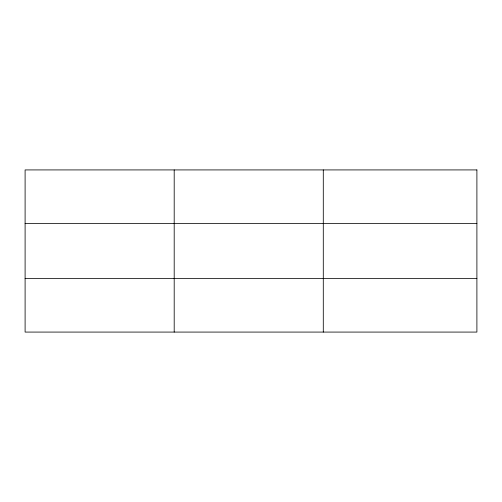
<?xml version="1.0" encoding="UTF-8"?>
<svg xmlns="http://www.w3.org/2000/svg" width="502" height="502" viewBox="0 0 502 502"><rect width="100%" height="100%" fill="white"/><g stroke="black" fill="none" stroke-linecap="round" stroke-linejoin="round"><path stroke-width="0.75" d="M174.194 169.921L174.194 332.079M323.288 169.921L323.288 332.079M25.1 223.434L476.9 223.434M25.1 278.566L476.9 278.566M476.9 169.921L476.9 332.079L25.1 332.079L25.1 169.921L476.9 169.921"/></g></svg>
